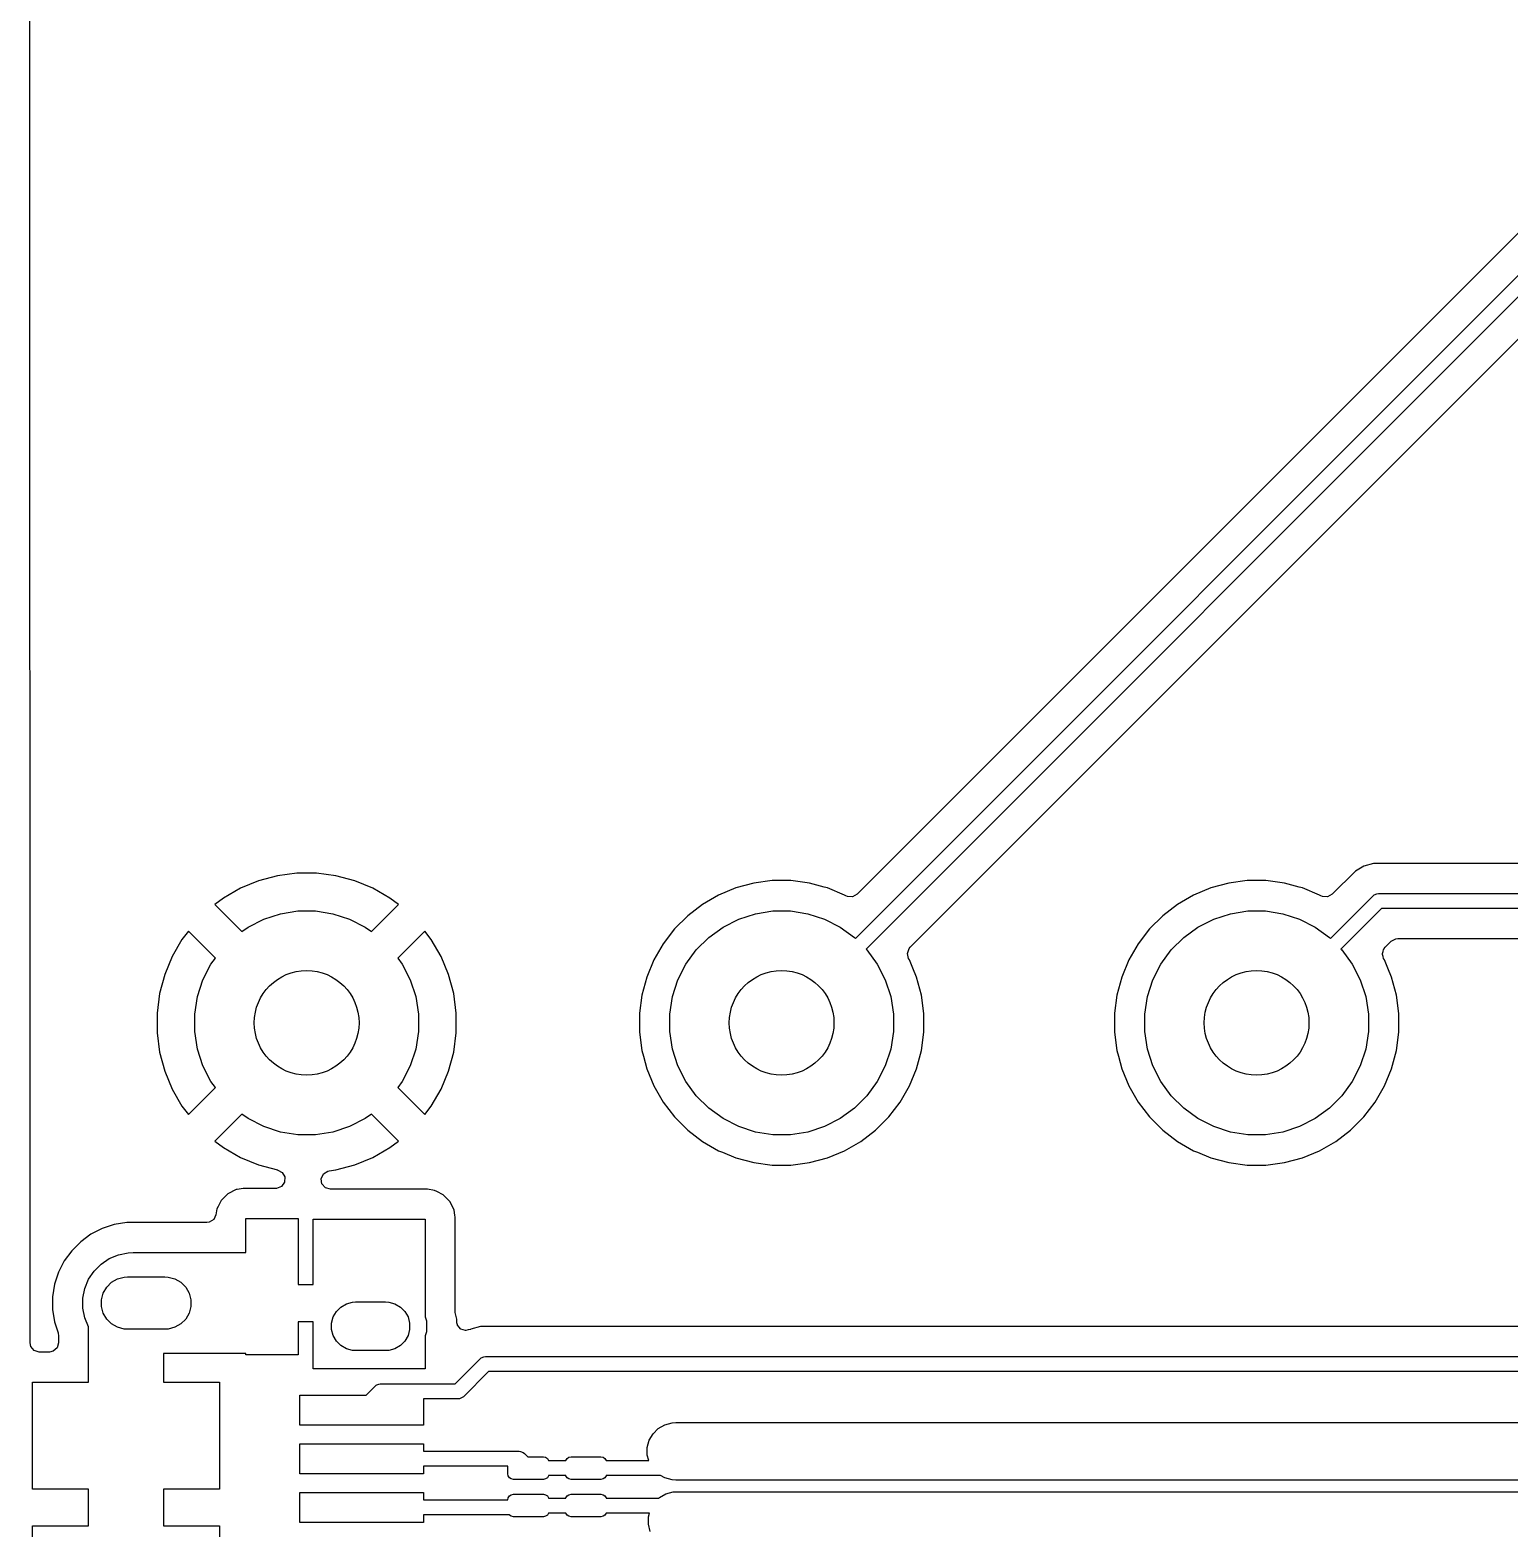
# Model space of a CAD drawing. Extents: x 0.71 to 7.56, y -5.16 to -0.79.
# Drawn here: x 0.709 to 1.487, y -2.234 to -1.446 of the extents above; entities that cross this region are included whole.
import ezdxf

# ---------------------------------------------------------------- set-up
doc = ezdxf.new("R2010")
doc.units = 0
doc.header["$MEASUREMENT"] = 0
doc.layers.add('BLACK', color=7, linetype='CONTINUOUS')

msp = doc.modelspace()

# ---------------------------------------------------------------- linework, layer by layer
at = {"layer": 'BLACK', "linetype": 'CONTINUOUS'}
for p, q in [((0.70873, -2.13683), (0.70869, -1.40451)), ((1.58436, -1.46061), (1.14409, -1.90088)), ((1.14318, -1.92409), (1.59367, -1.47359)), ((1.59809, -1.48031), (1.14874, -1.92966)), ((1.17195, -1.92875), (1.60319, -1.49751)), ((0.83894, -1.89111), (0.82897, -1.89378)), ((0.84917, -1.88976), (0.83894, -1.89111)), ((0.83894, -1.89111), (0.83894, -1.89111)), ((0.85949, -1.88976), (0.84917, -1.88976)), ((0.86972, -1.89111), (0.85949, -1.88976)), ((0.86973, -1.89111), (0.86972, -1.89111)), ((0.8797, -1.89378), (0.86973, -1.89111)), ((1.40631, -1.88866), (1.39409, -1.90088)), ((1.4108, -1.88607), (1.40631, -1.88866)), ((1.40631, -1.88866), (1.40631, -1.88866)), ((1.41581, -1.88472), (1.4108, -1.88607)), ((1.63639, -1.88472), (1.41581, -1.88472)), ((0.81943, -1.89773), (0.81049, -1.90289)), ((0.82897, -1.89378), (0.81943, -1.89773)), ((0.81943, -1.89773), (0.81943, -1.89773)), ((0.88923, -1.89773), (0.8797, -1.89378)), ((0.89817, -1.90289), (0.88923, -1.89773)), ((0.88923, -1.89773), (0.88923, -1.89773)), ((1.08023, -1.8975), (1.07117, -1.90125)), ((1.0897, -1.89496), (1.08023, -1.8975)), ((1.09943, -1.89368), (1.0897, -1.89496)), ((1.10923, -1.89368), (1.09943, -1.89368)), ((1.09943, -1.89368), (1.09943, -1.89368)), ((1.09943, -1.89368), (1.09943, -1.89368)), ((1.10924, -1.89368), (1.10923, -1.89368)), ((1.11896, -1.89496), (1.10924, -1.89368)), ((1.10924, -1.89368), (1.10924, -1.89368)), ((1.12673, -1.89704), (1.11896, -1.89496)), ((1.11896, -1.89496), (1.11896, -1.89496)), ((1.11896, -1.89496), (1.11896, -1.89496)), ((1.12843, -1.8975), (1.12673, -1.89704)), ((1.13749, -1.90125), (1.12843, -1.8975)), ((1.33023, -1.8975), (1.32117, -1.90125)), ((1.3397, -1.89496), (1.33023, -1.8975)), ((1.34943, -1.89368), (1.3397, -1.89496)), ((1.35923, -1.89368), (1.34943, -1.89368)), ((1.34943, -1.89368), (1.34943, -1.89368)), ((1.34943, -1.89368), (1.34943, -1.89368)), ((1.35924, -1.89368), (1.35923, -1.89368)), ((1.36896, -1.89496), (1.35924, -1.89368)), ((1.35924, -1.89368), (1.35924, -1.89368)), ((1.37673, -1.89704), (1.36896, -1.89496)), ((1.36896, -1.89496), (1.36896, -1.89496)), ((1.36896, -1.89496), (1.36896, -1.89496)), ((1.37843, -1.8975), (1.37673, -1.89704)), ((1.38749, -1.90125), (1.37843, -1.8975)), ((0.81049, -1.90289), (0.80605, -1.9063)), ((0.80605, -1.9063), (0.80605, -1.9063)), ((0.80605, -1.9063), (0.82024, -1.9205)), ((0.88842, -1.9205), (0.90261, -1.9063)), ((0.90261, -1.9063), (0.89817, -1.90289)), ((0.89817, -1.90289), (0.89817, -1.90289)), ((1.06267, -1.90616), (1.05489, -1.91213)), ((1.07117, -1.90125), (1.06267, -1.90616)), ((1.07117, -1.90125), (1.07117, -1.90125)), ((1.13819, -1.90166), (1.13749, -1.90125)), ((1.13749, -1.90125), (1.13749, -1.90125)), ((1.13893, -1.902), (1.13819, -1.90166)), ((1.14167, -1.9022), (1.13893, -1.902)), ((1.14409, -1.90088), (1.14167, -1.9022)), ((1.31267, -1.90616), (1.30489, -1.91213)), ((1.32117, -1.90125), (1.31267, -1.90616)), ((1.32117, -1.90125), (1.32117, -1.90125)), ((1.3875, -1.90125), (1.38749, -1.90125)), ((1.38819, -1.90166), (1.3875, -1.90125)), ((1.38893, -1.902), (1.38819, -1.90166)), ((1.39167, -1.9022), (1.38893, -1.902)), ((1.39409, -1.90088), (1.39167, -1.9022)), ((1.39318, -1.92409), (1.41562, -1.90165)), ((1.41562, -1.90165), (1.41622, -1.90116)), ((1.41622, -1.90116), (1.41764, -1.90057)), ((1.41764, -1.90057), (1.41841, -1.90049)), ((1.41841, -1.90049), (1.65354, -1.90049)), ((0.82347, -1.91815), (0.83173, -1.91394)), ((0.83173, -1.91394), (0.84054, -1.91108)), ((0.84054, -1.91108), (0.8497, -1.90963)), ((0.8497, -1.90963), (0.85896, -1.90963)), ((0.85896, -1.90963), (0.86812, -1.91108)), ((0.86812, -1.91108), (0.87693, -1.91394)), ((0.87693, -1.91394), (0.88519, -1.91815)), ((1.05489, -1.91213), (1.04796, -1.91906)), ((1.05489, -1.91213), (1.05489, -1.91213)), ((1.07347, -1.91815), (1.08173, -1.91394)), ((1.08173, -1.91394), (1.09054, -1.91108)), ((1.09054, -1.91108), (1.0997, -1.90963)), ((1.0997, -1.90963), (1.10896, -1.90963)), ((1.10896, -1.90963), (1.11812, -1.91108)), ((1.11812, -1.91108), (1.12693, -1.91394)), ((1.12693, -1.91394), (1.13519, -1.91815)), ((1.30489, -1.91213), (1.29796, -1.91906)), ((1.30489, -1.91213), (1.30489, -1.91213)), ((1.32347, -1.91815), (1.33173, -1.91394)), ((1.33173, -1.91394), (1.34054, -1.91108)), ((1.34054, -1.91108), (1.3497, -1.90963)), ((1.3497, -1.90963), (1.35896, -1.90963)), ((1.35896, -1.90963), (1.36812, -1.91108)), ((1.36812, -1.91108), (1.37693, -1.91394)), ((1.37693, -1.91394), (1.38519, -1.91815)), ((1.42004, -1.90837), (1.39874, -1.92966)), ((1.65354, -1.90837), (1.42004, -1.90837)), ((0.79213, -1.92022), (0.78872, -1.92466)), ((0.80632, -1.93442), (0.79213, -1.92022)), ((0.79213, -1.92022), (0.79213, -1.92022)), ((0.82024, -1.9205), (0.82347, -1.91815)), ((0.88519, -1.91815), (0.88842, -1.9205)), ((0.91653, -1.92022), (0.90234, -1.93442)), ((0.91994, -1.92466), (0.91653, -1.92022)), ((0.91653, -1.92022), (0.91653, -1.92022)), ((1.04796, -1.91906), (1.04198, -1.92685)), ((1.04796, -1.91906), (1.04796, -1.91906)), ((1.06598, -1.9236), (1.07347, -1.91815)), ((1.13519, -1.91815), (1.14268, -1.9236)), ((1.29796, -1.91906), (1.29198, -1.92685)), ((1.29796, -1.91906), (1.29796, -1.91906)), ((1.31598, -1.9236), (1.32347, -1.91815)), ((1.38519, -1.91815), (1.39268, -1.9236)), ((0.78872, -1.92466), (0.78356, -1.9336)), ((0.9251, -1.9336), (0.91994, -1.92466)), ((0.91994, -1.92466), (0.91994, -1.92466)), ((1.04198, -1.92685), (1.03708, -1.93534)), ((1.05398, -1.93765), (1.05942, -1.93015)), ((1.05942, -1.93015), (1.06598, -1.9236)), ((1.14268, -1.9236), (1.14318, -1.92409)), ((1.14874, -1.92966), (1.14924, -1.93015)), ((1.14924, -1.93015), (1.15468, -1.93765)), ((1.17053, -1.93197), (1.17143, -1.92937)), ((1.17143, -1.92937), (1.17195, -1.92875)), ((1.29198, -1.92685), (1.28708, -1.93534)), ((1.30398, -1.93765), (1.30942, -1.93015)), ((1.30942, -1.93015), (1.31598, -1.9236)), ((1.39268, -1.9236), (1.39318, -1.92409)), ((1.39874, -1.92966), (1.39924, -1.93015)), ((1.39924, -1.93015), (1.40468, -1.93765)), ((1.42053, -1.93197), (1.42089, -1.93093)), ((1.42089, -1.93093), (1.42112, -1.92986)), ((1.42112, -1.92986), (1.42138, -1.92952)), ((1.42138, -1.92952), (1.42143, -1.92937)), ((1.42143, -1.92937), (1.42195, -1.92875)), ((1.42195, -1.92875), (1.42514, -1.92556)), ((1.42514, -1.92556), (1.42755, -1.92425)), ((1.42755, -1.92425), (1.42859, -1.92413)), ((1.42859, -1.92413), (1.63639, -1.92413)), ((0.78356, -1.9336), (0.77961, -1.94314)), ((0.78356, -1.9336), (0.78356, -1.9336)), ((0.79977, -1.9459), (0.80398, -1.93765)), ((0.80398, -1.93765), (0.80632, -1.93442)), ((0.90234, -1.93442), (0.90468, -1.93765)), ((0.90468, -1.93765), (0.90889, -1.9459)), ((0.92905, -1.94314), (0.9251, -1.9336)), ((0.9251, -1.9336), (0.9251, -1.9336)), ((1.03708, -1.93534), (1.03333, -1.9444)), ((1.03708, -1.93534), (1.03708, -1.93534)), ((1.04977, -1.9459), (1.05398, -1.93765)), ((1.15468, -1.93765), (1.15889, -1.9459)), ((1.17118, -1.93464), (1.17053, -1.93197)), ((1.17158, -1.93534), (1.17118, -1.93464)), ((1.17344, -1.93982), (1.17158, -1.93534)), ((1.17158, -1.93534), (1.17158, -1.93534)), ((1.28708, -1.93534), (1.28333, -1.9444)), ((1.28708, -1.93534), (1.28708, -1.93534)), ((1.29977, -1.9459), (1.30398, -1.93765)), ((1.40468, -1.93765), (1.40889, -1.9459)), ((1.4206, -1.93226), (1.42053, -1.93197)), ((1.42054, -1.93255), (1.4206, -1.93226)), ((1.42092, -1.93358), (1.42054, -1.93255)), ((1.42118, -1.93464), (1.42092, -1.93358)), ((1.42158, -1.93534), (1.42118, -1.93464)), ((1.42344, -1.93982), (1.42158, -1.93534)), ((1.42158, -1.93534), (1.42158, -1.93534)), ((0.77961, -1.94314), (0.77694, -1.95311)), ((0.79691, -1.95472), (0.79977, -1.9459)), ((0.90889, -1.9459), (0.91175, -1.95472)), ((0.93172, -1.95311), (0.92905, -1.94314)), ((1.03333, -1.9444), (1.03079, -1.95388)), ((1.04691, -1.95472), (1.04977, -1.9459)), ((1.15889, -1.9459), (1.16175, -1.95472)), ((1.17533, -1.9444), (1.17344, -1.93982)), ((1.17787, -1.95388), (1.17533, -1.9444)), ((1.28333, -1.9444), (1.28079, -1.95388)), ((1.29691, -1.95472), (1.29977, -1.9459)), ((1.40889, -1.9459), (1.41175, -1.95472)), ((1.42533, -1.9444), (1.42344, -1.93982)), ((1.42787, -1.95388), (1.42533, -1.9444)), ((0.77694, -1.95311), (0.77559, -1.96334)), ((0.77694, -1.95311), (0.77694, -1.95311)), ((0.93307, -1.96334), (0.93172, -1.95311)), ((0.93172, -1.95311), (0.93172, -1.95311)), ((1.03079, -1.95388), (1.02954, -1.96337)), ((1.17915, -1.9636), (1.17787, -1.95388)), ((1.28079, -1.95388), (1.27954, -1.96337)), ((1.42915, -1.9636), (1.42787, -1.95388)), ((0.79546, -1.96387), (0.79691, -1.95472)), ((0.91175, -1.95472), (0.9132, -1.96387)), ((1.04546, -1.96387), (1.04691, -1.95472)), ((1.16175, -1.95472), (1.1632, -1.96387)), ((1.29546, -1.96387), (1.29691, -1.95472)), ((1.41175, -1.95472), (1.4132, -1.96387)), ((0.77559, -1.96334), (0.77559, -1.97367)), ((0.79546, -1.97314), (0.79546, -1.96387)), ((0.9132, -1.96387), (0.9132, -1.97314)), ((0.93307, -1.97366), (0.93307, -1.96334)), ((0.93307, -1.96334), (0.93307, -1.96334)), ((1.02954, -1.96337), (1.02951, -1.9636)), ((1.02951, -1.9636), (1.02951, -1.97341)), ((1.04546, -1.97314), (1.04546, -1.96387)), ((1.1632, -1.96387), (1.1632, -1.97314)), ((1.17915, -1.97341), (1.17915, -1.9636)), ((1.27954, -1.96337), (1.27951, -1.9636)), ((1.27951, -1.9636), (1.27951, -1.97341)), ((1.29546, -1.97314), (1.29546, -1.96387)), ((1.4132, -1.96387), (1.4132, -1.97314)), ((1.42915, -1.97341), (1.42915, -1.9636)), ((0.77559, -1.97367), (0.77694, -1.9839)), ((0.79691, -1.98229), (0.79546, -1.97314)), ((0.9132, -1.97314), (0.91175, -1.98229)), ((0.93172, -1.9839), (0.93307, -1.97367)), ((0.93307, -1.97367), (0.93307, -1.97366)), ((1.02951, -1.97341), (1.02951, -1.97341)), ((1.02951, -1.97341), (1.02951, -1.97341)), ((1.02951, -1.97341), (1.03078, -1.98309)), ((1.04691, -1.98229), (1.04546, -1.97314)), ((1.1632, -1.97314), (1.16175, -1.98229)), ((1.17787, -1.98313), (1.17915, -1.97341)), ((1.27951, -1.97341), (1.27951, -1.97341)), ((1.27951, -1.97341), (1.27951, -1.97341)), ((1.27951, -1.97341), (1.28078, -1.98309)), ((1.29691, -1.98229), (1.29546, -1.97314)), ((1.4132, -1.97314), (1.41175, -1.98229)), ((1.42787, -1.98313), (1.42915, -1.97341)), ((0.77694, -1.9839), (0.77694, -1.9839)), ((0.77694, -1.9839), (0.77961, -1.99387)), ((0.79977, -1.9911), (0.79691, -1.98229)), ((0.91175, -1.98229), (0.90889, -1.9911)), ((0.92905, -1.99387), (0.93172, -1.9839)), ((0.93172, -1.9839), (0.93172, -1.9839)), ((1.03078, -1.98309), (1.03079, -1.98313)), ((1.03079, -1.98313), (1.03157, -1.98604)), ((1.03157, -1.98604), (1.03333, -1.99261)), ((1.04977, -1.9911), (1.04691, -1.98229)), ((1.16175, -1.98229), (1.15889, -1.9911)), ((1.17533, -1.99261), (1.17787, -1.98313)), ((1.28078, -1.98309), (1.28079, -1.98313)), ((1.28079, -1.98313), (1.28157, -1.98604)), ((1.28157, -1.98604), (1.28333, -1.99261)), ((1.29977, -1.9911), (1.29691, -1.98229)), ((1.41175, -1.98229), (1.40889, -1.9911)), ((1.42533, -1.99261), (1.42787, -1.98313)), ((0.77961, -1.99387), (0.78356, -2.0034)), ((0.80398, -1.99936), (0.79977, -1.9911)), ((0.90889, -1.9911), (0.90468, -1.99936)), ((0.9251, -2.0034), (0.92905, -1.99387)), ((1.03333, -1.99261), (1.03708, -2.00167)), ((1.05398, -1.99936), (1.04977, -1.9911)), ((1.15889, -1.9911), (1.15468, -1.99936)), ((1.17158, -2.00167), (1.17533, -1.99261)), ((1.28333, -1.99261), (1.28708, -2.00167)), ((1.30398, -1.99936), (1.29977, -1.9911)), ((1.40889, -1.9911), (1.40468, -1.99936)), ((1.42158, -2.00167), (1.42533, -1.99261)), ((0.80632, -2.00259), (0.80398, -1.99936)), ((0.90468, -1.99936), (0.90234, -2.00259)), ((1.03708, -2.00167), (1.03708, -2.00167)), ((1.03708, -2.00167), (1.04198, -2.01016)), ((1.05942, -2.00686), (1.05398, -1.99936)), ((1.15468, -1.99936), (1.14924, -2.00686)), ((1.16668, -2.01016), (1.17158, -2.00167)), ((1.28708, -2.00167), (1.28708, -2.00167)), ((1.28708, -2.00167), (1.29198, -2.01016)), ((1.30942, -2.00686), (1.30398, -1.99936)), ((1.40468, -1.99936), (1.39924, -2.00686)), ((1.41668, -2.01016), (1.42158, -2.00167)), ((0.78356, -2.0034), (0.78356, -2.0034)), ((0.78356, -2.0034), (0.78872, -2.01234)), ((0.79213, -2.01679), (0.80632, -2.00259)), ((0.90234, -2.00259), (0.91653, -2.01679)), ((0.91994, -2.01234), (0.9251, -2.0034)), ((0.9251, -2.0034), (0.9251, -2.0034)), ((1.06598, -2.01341), (1.05942, -2.00686)), ((1.14924, -2.00686), (1.14268, -2.01341)), ((1.31598, -2.01341), (1.30942, -2.00686)), ((1.39924, -2.00686), (1.39268, -2.01341)), ((0.78872, -2.01234), (0.78872, -2.01234)), ((0.78872, -2.01234), (0.79213, -2.01679)), ((0.82024, -2.01651), (0.80605, -2.03071)), ((0.82347, -2.01886), (0.82024, -2.01651)), ((0.88842, -2.01651), (0.88519, -2.01886)), ((0.90261, -2.03071), (0.88842, -2.01651)), ((0.91653, -2.01679), (0.91994, -2.01234)), ((0.91653, -2.01679), (0.91653, -2.01679)), ((0.91994, -2.01234), (0.91994, -2.01234)), ((1.04198, -2.01016), (1.04796, -2.01794)), ((1.07347, -2.01886), (1.06598, -2.01341)), ((1.14268, -2.01341), (1.13519, -2.01886)), ((1.16071, -2.01794), (1.16668, -2.01016)), ((1.29198, -2.01016), (1.29796, -2.01794)), ((1.32347, -2.01886), (1.31598, -2.01341)), ((1.39268, -2.01341), (1.38519, -2.01886)), ((1.41071, -2.01794), (1.41668, -2.01016)), ((0.83173, -2.02306), (0.82347, -2.01886)), ((0.84054, -2.02593), (0.83173, -2.02306)), ((0.87693, -2.02306), (0.86812, -2.02593)), ((0.88519, -2.01886), (0.87693, -2.02306)), ((1.04796, -2.01794), (1.04796, -2.01794)), ((1.04796, -2.01794), (1.05489, -2.02488)), ((1.05489, -2.02488), (1.05489, -2.02488)), ((1.05489, -2.02488), (1.06267, -2.03085)), ((1.08173, -2.02306), (1.07347, -2.01886)), ((1.09054, -2.02593), (1.08173, -2.02306)), ((1.12693, -2.02306), (1.11812, -2.02593)), ((1.13519, -2.01886), (1.12693, -2.02306)), ((1.14599, -2.03085), (1.15377, -2.02488)), ((1.15377, -2.02488), (1.16071, -2.01794)), ((1.29796, -2.01794), (1.29796, -2.01794)), ((1.29796, -2.01794), (1.30489, -2.02488)), ((1.30489, -2.02488), (1.30489, -2.02488)), ((1.30489, -2.02488), (1.31267, -2.03085)), ((1.33173, -2.02306), (1.32347, -2.01886)), ((1.34054, -2.02593), (1.33173, -2.02306)), ((1.37693, -2.02306), (1.36812, -2.02593)), ((1.38519, -2.01886), (1.37693, -2.02306)), ((1.39599, -2.03085), (1.40377, -2.02488)), ((1.40377, -2.02488), (1.41071, -2.01794)), ((0.80605, -2.03071), (0.80605, -2.03071)), ((0.80605, -2.03071), (0.81049, -2.03411)), ((0.8497, -2.02738), (0.84054, -2.02593)), ((0.85896, -2.02738), (0.8497, -2.02738)), ((0.86812, -2.02593), (0.85896, -2.02738)), ((0.89817, -2.03411), (0.90261, -2.03071)), ((0.90261, -2.03071), (0.90261, -2.03071)), ((1.06267, -2.03085), (1.07117, -2.03575)), ((1.0997, -2.02738), (1.09054, -2.02593)), ((1.10896, -2.02738), (1.0997, -2.02738)), ((1.11812, -2.02593), (1.10896, -2.02738)), ((1.13749, -2.03575), (1.14599, -2.03085)), ((1.31267, -2.03085), (1.32117, -2.03575)), ((1.3497, -2.02738), (1.34054, -2.02593)), ((1.35896, -2.02738), (1.3497, -2.02738)), ((1.36812, -2.02593), (1.35896, -2.02738)), ((1.38749, -2.03575), (1.39599, -2.03085)), ((0.81049, -2.03411), (0.81049, -2.03411)), ((0.81049, -2.03411), (0.81943, -2.03928)), ((0.81943, -2.03928), (0.81943, -2.03928)), ((0.81943, -2.03928), (0.82897, -2.04323)), ((0.8797, -2.04323), (0.88923, -2.03928)), ((0.88923, -2.03928), (0.89817, -2.03411)), ((0.88923, -2.03928), (0.88923, -2.03928)), ((0.89817, -2.03411), (0.89817, -2.03411)), ((1.07117, -2.03575), (1.07117, -2.03575)), ((1.07117, -2.03575), (1.07322, -2.03661)), ((1.07322, -2.03661), (1.08023, -2.03951)), ((1.08023, -2.03951), (1.0897, -2.04205)), ((1.11896, -2.04205), (1.12843, -2.03951)), ((1.12843, -2.03951), (1.13749, -2.03575)), ((1.32117, -2.03575), (1.32117, -2.03575)), ((1.32117, -2.03575), (1.32322, -2.03661)), ((1.32322, -2.03661), (1.33023, -2.03951)), ((1.33023, -2.03951), (1.3397, -2.04205)), ((1.36896, -2.04205), (1.37843, -2.03951)), ((1.37843, -2.03951), (1.38749, -2.03575)), ((0.82897, -2.04323), (0.83894, -2.0459)), ((0.83894, -2.0459), (0.83906, -2.04592)), ((0.83906, -2.04592), (0.83909, -2.04594)), ((0.83909, -2.04594), (0.83909, -2.04594)), ((0.83909, -2.04594), (0.83909, -2.04594)), ((0.83909, -2.04594), (0.84149, -2.0472)), ((0.84149, -2.0472), (0.84285, -2.04959)), ((0.86201, -2.05051), (0.86315, -2.048)), ((0.86315, -2.048), (0.86546, -2.04652)), ((0.86546, -2.04652), (0.8662, -2.04636)), ((0.8662, -2.04636), (0.86972, -2.0459)), ((0.86972, -2.0459), (0.86973, -2.0459)), ((0.86973, -2.0459), (0.8797, -2.04323)), ((1.0897, -2.04205), (1.09943, -2.04333)), ((1.09943, -2.04333), (1.09943, -2.04333)), ((1.09943, -2.04333), (1.10923, -2.04333)), ((1.10923, -2.04333), (1.11896, -2.04205)), ((1.10923, -2.04333), (1.10923, -2.04333)), ((1.3397, -2.04205), (1.34943, -2.04333)), ((1.34943, -2.04333), (1.34943, -2.04333)), ((1.34943, -2.04333), (1.35923, -2.04333)), ((1.35923, -2.04333), (1.36896, -2.04205)), ((1.35923, -2.04333), (1.35923, -2.04333)), ((0.81731, -2.05618), (0.81286, -2.05844)), ((0.81782, -2.0561), (0.81731, -2.05618)), ((0.821, -2.05559), (0.81782, -2.0561)), ((0.8381, -2.05559), (0.821, -2.05559)), ((0.83854, -2.05557), (0.8381, -2.05559)), ((0.8411, -2.05456), (0.83854, -2.05557)), ((0.84271, -2.05233), (0.8411, -2.05456)), ((0.84285, -2.04959), (0.84271, -2.05233)), ((0.8624, -2.05323), (0.86201, -2.05051)), ((0.8642, -2.05531), (0.8624, -2.05323)), ((0.86684, -2.05608), (0.8642, -2.05531)), ((0.91797, -2.05608), (0.86684, -2.05608)), ((0.92167, -2.05667), (0.91797, -2.05608)), ((0.9229, -2.0573), (0.92167, -2.05667)), ((0.80933, -2.06197), (0.80771, -2.06516)), ((0.81286, -2.05844), (0.80933, -2.06197)), ((0.80933, -2.06197), (0.80933, -2.06197)), ((0.80933, -2.06197), (0.80933, -2.06197)), ((0.81286, -2.05844), (0.81286, -2.05844)), ((0.81286, -2.05844), (0.81286, -2.05844)), ((0.92612, -2.05894), (0.9229, -2.0573)), ((0.92965, -2.06247), (0.92612, -2.05894)), ((0.92612, -2.05894), (0.92612, -2.05894)), ((0.92612, -2.05894), (0.92612, -2.05894)), ((0.93192, -2.06692), (0.92965, -2.06247)), ((0.92965, -2.06247), (0.92965, -2.06247)), ((0.92965, -2.06247), (0.92965, -2.06247)), ((0.8054, -2.07197), (0.80306, -2.07342)), ((0.80658, -2.06948), (0.8054, -2.07197)), ((0.80706, -2.06643), (0.80658, -2.06948)), ((0.80771, -2.06516), (0.80706, -2.06643)), ((0.82224, -2.08937), (0.82224, -2.07136)), ((0.82224, -2.07136), (0.8498, -2.07136)), ((0.8498, -2.07136), (0.8498, -2.1061)), ((0.85768, -2.1061), (0.85768, -2.07185)), ((0.85768, -2.07185), (0.91673, -2.07185)), ((0.91673, -2.07185), (0.91673, -2.12308)), ((0.93237, -2.06981), (0.93192, -2.06692)), ((0.9325, -2.07061), (0.93237, -2.06981)), ((0.9325, -2.12002), (0.9325, -2.07061)), ((0.7408, -2.07973), (0.73541, -2.08365)), ((0.74674, -2.0767), (0.7408, -2.07973)), ((0.75308, -2.07464), (0.74674, -2.0767)), ((0.75966, -2.0736), (0.75308, -2.07464)), ((0.80175, -2.0736), (0.75966, -2.0736)), ((0.80306, -2.07342), (0.80175, -2.0736)), ((0.73069, -2.08836), (0.72678, -2.09375)), ((0.73541, -2.08365), (0.73069, -2.08836)), ((0.73069, -2.08836), (0.73069, -2.08836)), ((0.73541, -2.08365), (0.73541, -2.08365)), ((0.72678, -2.09375), (0.72375, -2.09969)), ((0.74245, -2.09909), (0.74613, -2.0954)), ((0.74613, -2.0954), (0.75046, -2.09251)), ((0.75046, -2.09251), (0.75528, -2.09051)), ((0.75528, -2.09051), (0.76039, -2.0895)), ((0.76039, -2.0895), (0.76299, -2.08937)), ((0.76299, -2.08937), (0.77677, -2.08937)), ((0.77677, -2.08937), (0.82224, -2.08937)), ((0.72375, -2.09969), (0.72169, -2.10603)), ((0.73756, -2.10823), (0.73956, -2.10342)), ((0.73956, -2.10342), (0.74245, -2.09909)), ((0.75165, -2.10501), (0.75477, -2.10321)), ((0.75477, -2.10321), (0.75824, -2.10228)), ((0.75824, -2.10228), (0.76004, -2.10217)), ((0.76004, -2.10217), (0.77972, -2.10217)), ((0.77972, -2.10217), (0.78152, -2.10228)), ((0.78152, -2.10228), (0.785, -2.10321)), ((0.785, -2.10321), (0.78811, -2.10501)), ((0.72169, -2.10603), (0.72065, -2.11261)), ((0.73655, -2.11334), (0.73756, -2.10823)), ((0.74638, -2.11415), (0.74731, -2.11067)), ((0.74731, -2.11067), (0.74911, -2.10756)), ((0.74911, -2.10756), (0.75165, -2.10501)), ((0.78811, -2.10501), (0.79066, -2.10756)), ((0.79066, -2.10756), (0.79246, -2.11067)), ((0.79246, -2.11067), (0.79339, -2.11415)), ((0.8498, -2.1061), (0.85768, -2.1061)), ((0.72065, -2.11261), (0.72065, -2.11928)), ((0.72065, -2.11928), (0.72169, -2.12586)), ((0.73655, -2.11855), (0.73655, -2.11334)), ((0.73756, -2.12366), (0.73655, -2.11855)), ((0.74638, -2.11774), (0.74638, -2.11415)), ((0.74731, -2.12122), (0.74638, -2.11774)), ((0.79339, -2.11774), (0.79246, -2.12122)), ((0.79339, -2.11415), (0.79339, -2.11774)), ((0.86997, -2.12036), (0.87233, -2.118)), ((0.87233, -2.118), (0.87522, -2.11633)), ((0.87522, -2.11633), (0.87845, -2.11546)), ((0.87845, -2.11546), (0.88012, -2.11535)), ((0.88012, -2.11535), (0.89587, -2.11535)), ((0.89587, -2.11535), (0.89754, -2.11546)), ((0.89754, -2.11546), (0.90076, -2.11633)), ((0.90076, -2.11633), (0.90366, -2.118)), ((0.90366, -2.118), (0.90602, -2.12036)), ((0.93256, -2.12063), (0.9325, -2.12002)), ((0.72169, -2.12586), (0.72356, -2.13161)), ((0.73956, -2.12847), (0.73756, -2.12366)), ((0.74911, -2.12433), (0.74731, -2.12122)), ((0.75165, -2.12688), (0.74911, -2.12433)), ((0.75477, -2.12868), (0.75165, -2.12688)), ((0.78811, -2.12688), (0.785, -2.12868)), ((0.79066, -2.12433), (0.78811, -2.12688)), ((0.79246, -2.12122), (0.79066, -2.12433)), ((0.85768, -2.12579), (0.8498, -2.12579)), ((0.8498, -2.12579), (0.8498, -2.14321)), ((0.85768, -2.15059), (0.85768, -2.12579)), ((0.86743, -2.12648), (0.8683, -2.12325)), ((0.86743, -2.12982), (0.86743, -2.12648)), ((0.8683, -2.12325), (0.86997, -2.12036)), ((0.90602, -2.12036), (0.90769, -2.12325)), ((0.90769, -2.12325), (0.90855, -2.12648)), ((0.90855, -2.12648), (0.90855, -2.12982)), ((0.91673, -2.12308), (0.91733, -2.12532)), ((0.91733, -2.12532), (0.91733, -2.13098)), ((0.93255, -2.12071), (0.93256, -2.12063)), ((0.93257, -2.12084), (0.93255, -2.12071)), ((0.93329, -2.12446), (0.93257, -2.12084)), ((0.93329, -2.12591), (0.93329, -2.12446)), ((0.93334, -2.12625), (0.93329, -2.12591)), ((0.93364, -2.12738), (0.93334, -2.12625)), ((0.9337, -2.12745), (0.93364, -2.12738)), ((0.93373, -2.12758), (0.9337, -2.12745)), ((0.93455, -2.12854), (0.93373, -2.12758)), ((0.72356, -2.13161), (0.72357, -2.1317)), ((0.72357, -2.1317), (0.7236, -2.13174)), ((0.7236, -2.13174), (0.7238, -2.13312)), ((0.7238, -2.13312), (0.7238, -2.13683)), ((0.73957, -2.12849), (0.73956, -2.12847)), ((0.73957, -2.15748), (0.73957, -2.12849)), ((0.75824, -2.12961), (0.75477, -2.12868)), ((0.76004, -2.12972), (0.75824, -2.12961)), ((0.77972, -2.12972), (0.76004, -2.12972)), ((0.78152, -2.12961), (0.77972, -2.12972)), ((0.785, -2.12868), (0.78152, -2.12961)), ((0.8683, -2.13305), (0.86743, -2.12982)), ((0.86997, -2.13594), (0.8683, -2.13305)), ((0.90769, -2.13305), (0.90602, -2.13594)), ((0.90855, -2.12982), (0.90769, -2.13305)), ((0.91733, -2.13098), (0.91673, -2.13322)), ((0.91673, -2.13322), (0.91673, -2.15059)), ((0.93534, -2.12954), (0.93455, -2.12854)), ((0.93545, -2.12958), (0.93534, -2.12954)), ((0.93552, -2.12967), (0.93545, -2.12958)), ((0.93674, -2.13002), (0.93552, -2.12967)), ((0.93794, -2.13044), (0.93674, -2.13002)), ((0.93805, -2.13041), (0.93794, -2.13044)), ((0.93816, -2.13044), (0.93805, -2.13041)), ((0.93938, -2.13009), (0.93816, -2.13044)), ((0.94061, -2.12979), (0.93938, -2.13009)), ((0.94082, -2.12967), (0.94061, -2.12979)), ((0.94583, -2.12833), (0.94082, -2.12967)), ((0.94082, -2.12967), (0.94082, -2.12967)), ((0.94082, -2.12967), (0.94082, -2.12967)), ((0.94082, -2.12967), (0.94082, -2.12967)), ((0.95102, -2.12833), (0.94583, -2.12833)), ((1.55152, -2.12833), (0.95102, -2.12833)), ((0.70917, -2.13886), (0.70873, -2.13683)), ((0.71097, -2.14094), (0.70917, -2.13886)), ((0.71361, -2.14171), (0.71097, -2.14094)), ((0.71892, -2.14171), (0.71361, -2.14171)), ((0.72095, -2.14127), (0.71892, -2.14171)), ((0.72302, -2.13947), (0.72095, -2.14127)), ((0.7238, -2.13683), (0.72302, -2.13947)), ((0.82224, -2.14252), (0.77894, -2.14252)), ((0.77894, -2.14252), (0.77894, -2.15748)), ((0.82224, -2.14321), (0.82224, -2.14252)), ((0.8498, -2.14321), (0.82224, -2.14321)), ((0.87233, -2.1383), (0.86997, -2.13594)), ((0.87522, -2.13997), (0.87233, -2.1383)), ((0.87845, -2.14084), (0.87522, -2.13997)), ((0.88012, -2.14094), (0.87845, -2.14084)), ((0.89587, -2.14094), (0.88012, -2.14094)), ((0.89754, -2.14084), (0.89587, -2.14094)), ((0.90076, -2.13997), (0.89754, -2.14084)), ((0.90366, -2.1383), (0.90076, -2.13997)), ((0.90602, -2.13594), (0.90366, -2.1383)), ((0.91673, -2.15059), (0.85768, -2.15059)), ((0.93242, -2.15846), (0.94564, -2.14525)), ((0.94564, -2.14525), (0.94624, -2.14476)), ((0.94624, -2.14476), (0.94766, -2.14417)), ((0.94766, -2.14417), (0.94843, -2.14409)), ((0.94843, -2.14409), (1.5651, -2.14409)), ((0.71004, -2.21378), (0.71004, -2.15748)), ((0.71004, -2.15748), (0.73957, -2.15748)), ((0.77894, -2.15748), (0.80846, -2.15748)), ((0.80846, -2.15748), (0.80846, -2.21378)), ((0.89033, -2.15962), (0.89092, -2.15913)), ((0.89092, -2.15913), (0.89135, -2.15895)), ((0.89135, -2.15895), (0.89234, -2.15854)), ((0.89234, -2.15854), (0.89311, -2.15846)), ((0.89311, -2.15846), (0.93242, -2.15846)), ((0.95006, -2.15197), (0.93684, -2.16519)), ((1.56654, -2.15197), (0.95006, -2.15197)), ((0.85079, -2.18012), (0.85079, -2.16437)), ((0.85079, -2.16437), (0.88557, -2.16437)), ((0.88557, -2.16437), (0.89033, -2.15962)), ((0.93406, -2.16634), (0.91575, -2.16634)), ((0.91575, -2.16634), (0.91575, -2.18012)), ((0.93482, -2.16626), (0.93406, -2.16634)), ((0.93624, -2.16568), (0.93482, -2.16626)), ((0.93684, -2.16519), (0.93624, -2.16568)), ((0.91575, -2.18012), (0.85079, -2.18012)), ((1.03663, -2.1847), (1.03943, -2.1819)), ((1.03943, -2.1819), (1.04285, -2.17993)), ((1.04285, -2.17993), (1.04668, -2.1789)), ((1.04668, -2.1789), (1.04865, -2.17877)), ((1.04865, -2.17877), (1.78856, -2.17877)), ((0.85079, -2.20571), (0.85079, -2.18996)), ((0.85079, -2.18996), (0.91575, -2.18996)), ((0.91575, -2.18996), (0.91575, -2.1939)), ((1.03363, -2.19195), (1.03465, -2.18813)), ((1.03465, -2.18813), (1.03663, -2.1847)), ((0.91575, -2.1939), (0.96614, -2.1939)), ((0.96614, -2.1939), (0.96691, -2.19397)), ((0.96691, -2.19397), (0.96833, -2.19456)), ((0.96833, -2.19456), (0.96893, -2.19505)), ((0.96893, -2.19505), (0.97073, -2.19685)), ((0.97073, -2.19685), (0.97894, -2.19685)), ((0.97894, -2.19685), (0.98007, -2.19708)), ((0.98007, -2.19708), (0.98102, -2.19772)), ((0.98102, -2.19772), (0.98167, -2.19867)), ((0.98167, -2.19867), (0.98169, -2.19882)), ((0.98169, -2.19882), (0.99075, -2.19882)), ((0.99075, -2.19882), (0.99078, -2.19867)), ((0.99078, -2.19867), (0.99142, -2.19772)), ((0.99142, -2.19772), (0.99237, -2.19708)), ((0.99237, -2.19708), (0.9935, -2.19685)), ((0.9935, -2.19685), (1.00925, -2.19685)), ((1.00925, -2.19685), (1.01038, -2.19708)), ((1.01038, -2.19708), (1.01134, -2.19772)), ((1.01134, -2.19772), (1.01198, -2.19867)), ((1.01198, -2.19867), (1.01201, -2.19882)), ((1.01201, -2.19882), (1.03441, -2.19882)), ((1.03363, -2.19591), (1.03363, -2.19195)), ((1.03441, -2.19882), (1.03363, -2.19591)), ((0.91575, -2.20571), (0.85079, -2.20571)), ((0.96024, -2.20177), (0.91575, -2.20177)), ((0.91575, -2.20177), (0.91575, -2.20571)), ((0.96024, -2.20571), (0.96024, -2.20177)), ((0.96046, -2.20684), (0.96024, -2.20571)), ((0.98169, -2.20669), (0.98167, -2.20684)), ((0.99075, -2.20669), (0.98169, -2.20669)), ((0.99078, -2.20684), (0.99075, -2.20669)), ((1.01201, -2.20669), (1.01198, -2.20684)), ((1.03622, -2.20669), (1.01201, -2.20669)), ((1.03983, -2.20669), (1.03622, -2.20669)), ((1.04058, -2.20662), (1.03983, -2.20669)), ((1.04285, -2.20793), (1.04058, -2.20662)), ((0.73957, -2.21378), (0.71004, -2.21378)), ((0.73957, -2.23307), (0.73957, -2.21378)), ((0.80846, -2.21378), (0.77894, -2.21378)), ((0.77894, -2.21378), (0.77894, -2.23307)), ((0.9611, -2.2078), (0.96046, -2.20684)), ((0.96206, -2.20844), (0.9611, -2.2078)), ((0.96319, -2.20866), (0.96206, -2.20844)), ((0.97894, -2.20866), (0.96319, -2.20866)), ((0.98007, -2.20844), (0.97894, -2.20866)), ((0.98102, -2.2078), (0.98007, -2.20844)), ((0.98167, -2.20684), (0.98102, -2.2078)), ((0.99142, -2.2078), (0.99078, -2.20684)), ((0.99237, -2.20844), (0.99142, -2.2078)), ((0.9935, -2.20866), (0.99237, -2.20844)), ((1.00925, -2.20866), (0.9935, -2.20866)), ((1.01038, -2.20844), (1.00925, -2.20866)), ((1.01134, -2.2078), (1.01038, -2.20844)), ((1.01198, -2.20684), (1.01134, -2.2078)), ((1.04668, -2.20896), (1.04285, -2.20793)), ((1.04865, -2.20909), (1.04668, -2.20896)), ((1.78228, -2.20909), (1.04865, -2.20909)), ((0.85079, -2.2313), (0.85079, -2.21555)), ((0.85079, -2.21555), (0.91575, -2.21555)), ((0.91575, -2.21555), (0.91575, -2.21949)), ((0.91575, -2.21949), (0.96024, -2.21949)), ((0.96024, -2.21949), (0.96046, -2.21836)), ((0.96046, -2.21836), (0.9611, -2.2174)), ((0.9611, -2.2174), (0.96206, -2.21676)), ((0.96206, -2.21676), (0.96319, -2.21654)), ((0.96319, -2.21654), (0.97894, -2.21654)), ((0.97894, -2.21654), (0.98007, -2.21676)), ((0.98007, -2.21676), (0.98102, -2.2174)), ((0.98102, -2.2174), (0.98167, -2.21836)), ((0.98167, -2.21836), (0.98169, -2.2185)), ((0.98169, -2.2185), (0.99075, -2.2185)), ((0.99075, -2.2185), (0.99078, -2.21836)), ((0.99078, -2.21836), (0.99142, -2.2174)), ((0.99142, -2.2174), (0.99237, -2.21676)), ((0.99237, -2.21676), (0.9935, -2.21654)), ((0.9935, -2.21654), (1.00925, -2.21654)), ((1.00925, -2.21654), (1.01038, -2.21676)), ((1.01038, -2.21676), (1.01134, -2.2174)), ((1.01134, -2.2174), (1.01198, -2.21836)), ((1.01198, -2.21836), (1.01201, -2.2185)), ((1.01201, -2.2185), (1.03977, -2.2185)), ((1.03977, -2.2185), (1.03999, -2.21829)), ((1.03999, -2.21829), (1.04341, -2.21631)), ((1.04341, -2.21631), (1.04723, -2.21529)), ((1.04723, -2.21529), (1.04921, -2.21516)), ((1.04921, -2.21516), (1.77348, -2.21516)), ((0.96102, -2.22736), (0.91575, -2.22736)), ((0.91575, -2.22736), (0.91575, -2.2313)), ((0.9611, -2.22748), (0.96102, -2.22736)), ((0.96206, -2.22812), (0.9611, -2.22748)), ((0.96319, -2.22835), (0.96206, -2.22812)), ((0.97894, -2.22835), (0.96319, -2.22835)), ((0.98007, -2.22812), (0.97894, -2.22835)), ((0.98102, -2.22748), (0.98007, -2.22812)), ((0.98167, -2.22652), (0.98102, -2.22748)), ((0.98169, -2.22638), (0.98167, -2.22652)), ((0.99075, -2.22638), (0.98169, -2.22638)), ((0.99078, -2.22652), (0.99075, -2.22638)), ((0.99142, -2.22748), (0.99078, -2.22652)), ((0.99237, -2.22812), (0.99142, -2.22748)), ((0.9935, -2.22835), (0.99237, -2.22812)), ((1.00925, -2.22835), (0.9935, -2.22835)), ((1.01038, -2.22812), (1.00925, -2.22835)), ((1.01134, -2.22748), (1.01038, -2.22812)), ((1.01198, -2.22652), (1.01134, -2.22748)), ((1.01201, -2.22638), (1.01198, -2.22652)), ((1.03471, -2.22638), (1.01201, -2.22638)), ((1.03418, -2.22834), (1.03471, -2.22638)), ((1.03418, -2.23229), (1.03418, -2.22834)), ((0.71004, -2.28937), (0.71004, -2.23307)), ((0.71004, -2.23307), (0.73957, -2.23307)), ((0.77894, -2.23307), (0.80846, -2.23307)), ((0.80846, -2.23307), (0.80846, -2.28937)), ((0.91575, -2.2313), (0.85079, -2.2313)), ((1.03521, -2.23612), (1.03418, -2.23229))]:
    msp.add_line(p, q, dxfattribs=at)
at = {"layer": 'BLACK'}
for centre in [(0.85433, -1.9685), (1.10433, -1.9685), (1.35433, -1.9685)]:
    msp.add_circle(centre, 0.02756, dxfattribs=at)

doc.saveas('drawing.dxf')
